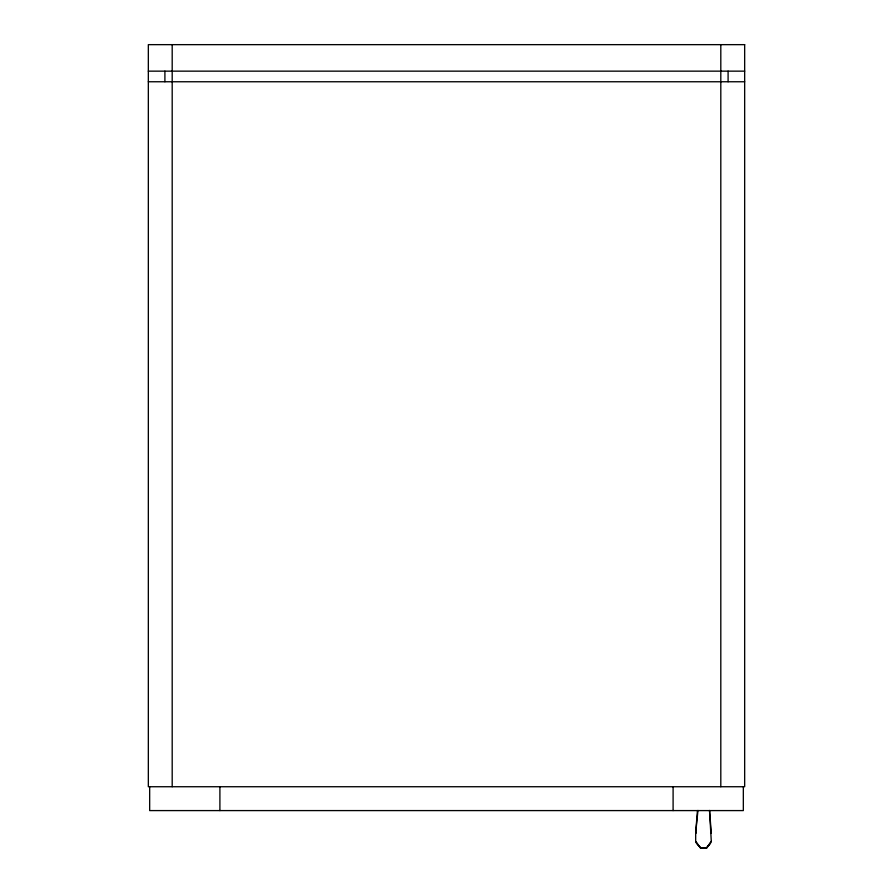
<?xml version="1.0" encoding="UTF-8"?>
<svg xmlns="http://www.w3.org/2000/svg" width="893" height="893" viewBox="0 0 893 893"><rect width="100%" height="100%" fill="white"/><g stroke="black" fill="none" stroke-linecap="round" stroke-linejoin="round"><path stroke-width="1.34" d="M697.444 810.587L695.669 833.08L696.317 833.002M697.958 810.453L695.669 833.002L695.669 841.53L700.48 847.892L703.595 848.35L706.698 847.892L711.297 841.507L709.533 810.453M695.669 841.507L700.48 847.892L703.595 848.35L706.698 847.892L711.308 841.407M710.582 843.26L706.698 847.77L703.595 848.216M148.338 71.15L744.662 71.15M148.338 81.754L744.662 81.754M710.582 833.113L711.308 833.002M700.48 847.77L696.317 843.126M711.297 833.08L709.533 810.587M743.333 786.733L743.333 810.587L149.667 810.587L149.667 786.733M728.096 71.15L728.096 81.754M720.807 44.65L720.807 786.733M673.099 786.733L673.099 810.587M219.901 786.733L219.901 810.587M172.193 44.65L172.193 786.733M164.904 71.15L164.904 81.754M744.662 44.65L148.338 44.65L148.338 786.733L744.662 786.733L744.662 44.65"/></g></svg>
